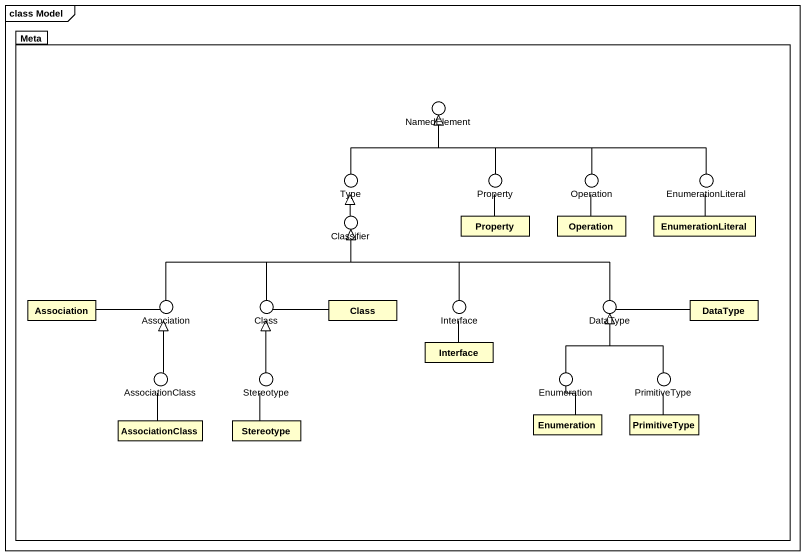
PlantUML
@startuml
mainframe class Model
allowmixing
hide circle
hide empty members
package Meta {
  class "Property" as Property_2
  class "Operation" as Operation_2
  class "EnumerationLiteral" as EnumerationLiteral_2
  class Association
  class "Class" as Class__2
  class "DataType" as DataType_2
  class "Interface" as Interface__2
  class "AssociationClass" as AssociationClass_2
  class "Stereotype" as Stereotype__2
  class "Enumeration" as Enumeration_2
  class "PrimitiveType" as PrimitiveType_2
}
() NamedElement
() Type
() Property
() Operation
() EnumerationLiteral
() Classifier
() "Association" as Association_2
() "Class" as Class_
() "Interface" as Interface_
() DataType
() AssociationClass
() "Stereotype" as Stereotype_
() Enumeration
() PrimitiveType
Meta -up- NamedElement
Meta -up- Type
Meta -up- Property
Meta -right- Operation
Meta -right- EnumerationLiteral
Meta -up- Classifier
Meta -left- Association_2
Meta -left- Class_
Meta -right- Interface_
Meta -right- DataType
Meta -left- AssociationClass
Meta -- Stereotype_
Meta -right- Enumeration
Meta -right- PrimitiveType
Type -up-|> NamedElement
Property -up-|> NamedElement
Operation -left-|> NamedElement
EnumerationLiteral -left-|> NamedElement
Classifier -up-|> Type
Property_2 -up- Property
Operation_2 -up- Operation
EnumerationLiteral_2 -up- EnumerationLiteral
Association -right- Association_2
Association_2 -right-|> Classifier
Class_ -up-|> Classifier
Class__2 -left- Class_
Interface_ -up-|> Classifier
DataType -left-|> Classifier
DataType_2 -left- DataType
Interface__2 -up- Interface_
AssociationClass -up-|> Association_2
Stereotype_ -up-|> Class_
Enumeration -up-|> DataType
PrimitiveType -up-|> DataType
AssociationClass_2 -up- AssociationClass
Stereotype__2 -up- Stereotype_
Enumeration_2 -up- Enumeration
PrimitiveType_2 -up- PrimitiveType
@enduml
